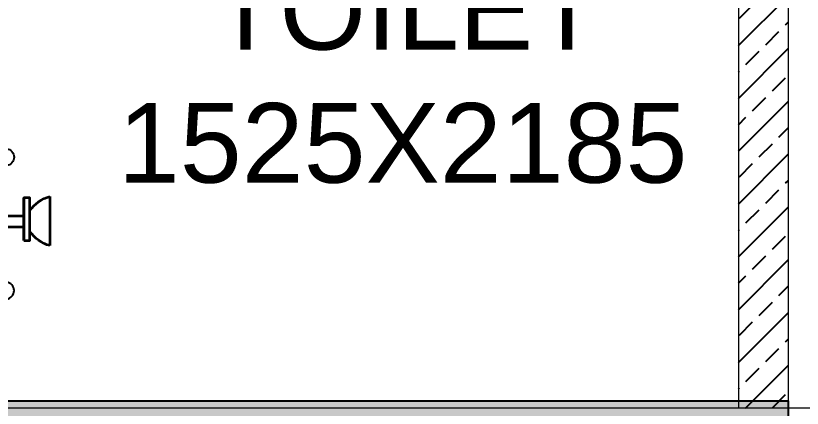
# Model space of a CAD drawing. Header units: millimetres. Extents: x 1255966 to 1543012, y 318612 to 465611.
# Drawn here: x 1410420 to 1411999, y 416289 to 417077 of the extents above; entities that cross this region are included whole.
import ezdxf

# ---------------------------------------------------------------- set-up
doc = ezdxf.new("R2010")
doc.units = ezdxf.units.MM
doc.header["$LTSCALE"] = 500
doc.header["$MEASUREMENT"] = 0
for name, color, linetype in [('AHC-A-FURNITURE', 2, 'Continuous'), ('FIXTURE', 251, 'Continuous'), ('TEXT-RM NAME', 6, 'Continuous'), ('TOWER AREA COLUMN.', 6, 'Continuous')]:
    doc.layers.add(name, color=color, linetype=linetype)
doc.layers.add('TOWER COL HATCH', color=253, linetype='Continuous', lineweight=20)
doc.layers.add('Wall', color=2, linetype='Continuous', lineweight=15)
doc.styles.get("Standard").update_dxf_attribs({"font": 'arial.ttf'})

# ---------------------------------------------------------------- blocks, each defined once
blk = doc.blocks.new('A$C470428AC')
at = {"layer": 'FIXTURE'}
for p, q in [((-111.5, -31), (-145.6, -31)), ((122.3, -31), (156.4, -31)), ((-111.5, -52.3), (-145.6, -52.3)), ((122.3, -52.3), (156.4, -52.3))]:
    blk.add_line(p, q, dxfattribs=at)
at = {"layer": 'FIXTURE', "lineweight": 35}
for p, q in [((38.6, -90.5), (-46.8, -90.5)), ((-49.6, -142.9), (49.1, -142.9)), ((-49.6, -142.9), (49.1, -142.9))]:
    blk.add_line(p, q, dxfattribs=at)
at = {"layer": 'FIXTURE'}
for points in [[(-170.7, 0), (-170.7, -10.1), (-85.7, -10.1), (-85.7, 0)], [(181.5, 0), (181.5, -10.1), (96.5, -10.1), (96.5, 0)]]:
    blk.add_lwpolyline(points, close=True, dxfattribs=at)
at = {"layer": 'FIXTURE', "lineweight": 35, "elevation": 0}
for points in [[(54.7, 0), (54.7, -14), (-53.3, -14), (-53.3, 0)], [(54.7, 0), (54.7, -14), (-53.3, -14), (-53.3, 0)], [(28.3, -14), (28.3, -30), (-26.9, -30), (-26.9, -14)], [(28.3, -14), (28.3, -30), (-26.9, -30), (-26.9, -14)]]:
    blk.add_lwpolyline(points, close=True, dxfattribs=at)
at = {"layer": 'FIXTURE'}
for points in [[(-145.6, -10.1), (-145.6, -31, 0.824506), (-145.6, -52.3), (-145.6, -55.8, 0.878203), (-111.5, -55.8), (-111.5, -52.3, 0.824506), (-111.5, -31), (-111.5, -10.1), (-145.6, -10.1)], [(156.4, -10.1), (156.4, -31, -0.824506), (156.4, -52.3), (156.4, -55.8, -0.878203), (122.3, -55.8), (122.3, -52.3, -0.824506), (122.3, -31), (122.3, -10.1), (156.4, -10.1)]]:
    blk.add_lwpolyline(points, format="xyb", close=True, dxfattribs=at)
at = {"layer": 'FIXTURE', "lineweight": 35, "elevation": 0}
for points in [[(-9.8, -90.5), (-9.8, -30), (11.2, -30), (11.2, -90.5)], [(-9.8, -90.5), (-9.8, -30), (11.2, -30), (11.2, -90.5)], [(38.6, -90.5), (38.6, -96.5), (38.6, -102.5), (-46.8, -102.5), (-46.8, -90.5)], [(38.6, -90.5), (38.6, -96.5), (38.6, -102.5), (-46.8, -102.5), (-46.8, -90.5), (38.6, -90.5)]]:
    blk.add_lwpolyline(points, dxfattribs=at)
at = {"layer": 'FIXTURE', "lineweight": 35}
for centre, start, end in [((17.5, -160.4), 123.4035, 165.4116), ((17.5, -160.4), 123.4035, 165.4116), ((-18, -160.4), 14.5884, 56.5965), ((-18, -160.4), 14.5884, 56.5965)]:
    blk.add_arc(centre, 69.3, start, end, dxfattribs=at)

msp = doc.modelspace()

# ---------------------------------------------------------------- hatches: boundary and pattern name
at = {"layer": 'AHC-A-FURNITURE', "ltscale": 50, "true_color": 0x5b5b5b}
h = msp.add_hatch(dxfattribs=at)
h.set_pattern_fill('ANSI33', color=251, scale=300)
h.set_pattern_definition([(45, (920216.684, 1257022.11), (-53.0330086, 53.0330086), []), (45, (920269.72, 1257022.11), (-53.0330086, 53.0330086), [37.5, -18.75])])
h.paths.add_polyline_path([(1410345.6, 418588.9), (1410940.6, 418588.9), (1410940.6, 418488.9), (1410345.6, 418488.9)])
h.paths.add_polyline_path([(1411740.6, 418588.9), (1411970.6, 418588.9), (1411970.6, 416288.9), (1411870.6, 416288.9), (1411870.6, 418488.9), (1411740.6, 418488.9)])
at = {"layer": 'TOWER COL HATCH'}
h = msp.add_hatch(color=253, dxfattribs=at)
h.dxf.hatch_style = 1
h.paths.add_polyline_path([(1410115.6, 416303.9), (1411970.6, 416303.9), (1411970.6, 416073.9), (1410115.6, 416073.9)])

# ---------------------------------------------------------------- linework, layer by layer
at = {"layer": 'TOWER AREA COLUMN.'}
msp.add_lwpolyline([(1410115.6, 416303.9), (1411970.6, 416303.9), (1411970.6, 416073.9), (1410115.6, 416073.9)], close=True, dxfattribs=at)
at = {"layer": 'Wall'}
for p, q in [((1411970.6, 418588.9), (1411970.6, 416288.9)), ((1411870.6, 418488.9), (1411870.6, 416288.9)), ((1418761.3, 416288.9), (1410115.6, 416288.9))]:
    msp.add_line(p, q, dxfattribs=at)

# ---------------------------------------------------------------- block references
at = {"layer": 'FIXTURE', "xscale": -1, "rotation": 90}
msp.add_blockref('A$C470428AC', (1410345.6, 416664.6), dxfattribs=at)

# ---------------------------------------------------------------- texts
at = {"layer": 'TEXT-RM NAME'}
for s, p in [('TOILET', (1410812.8, 417009.2)), ('1525X2185', (1410624.9, 416741.9))]:
    msp.add_text(s, height=160, rotation=360, dxfattribs=at).set_placement(p)

doc.saveas('drawing.dxf')
